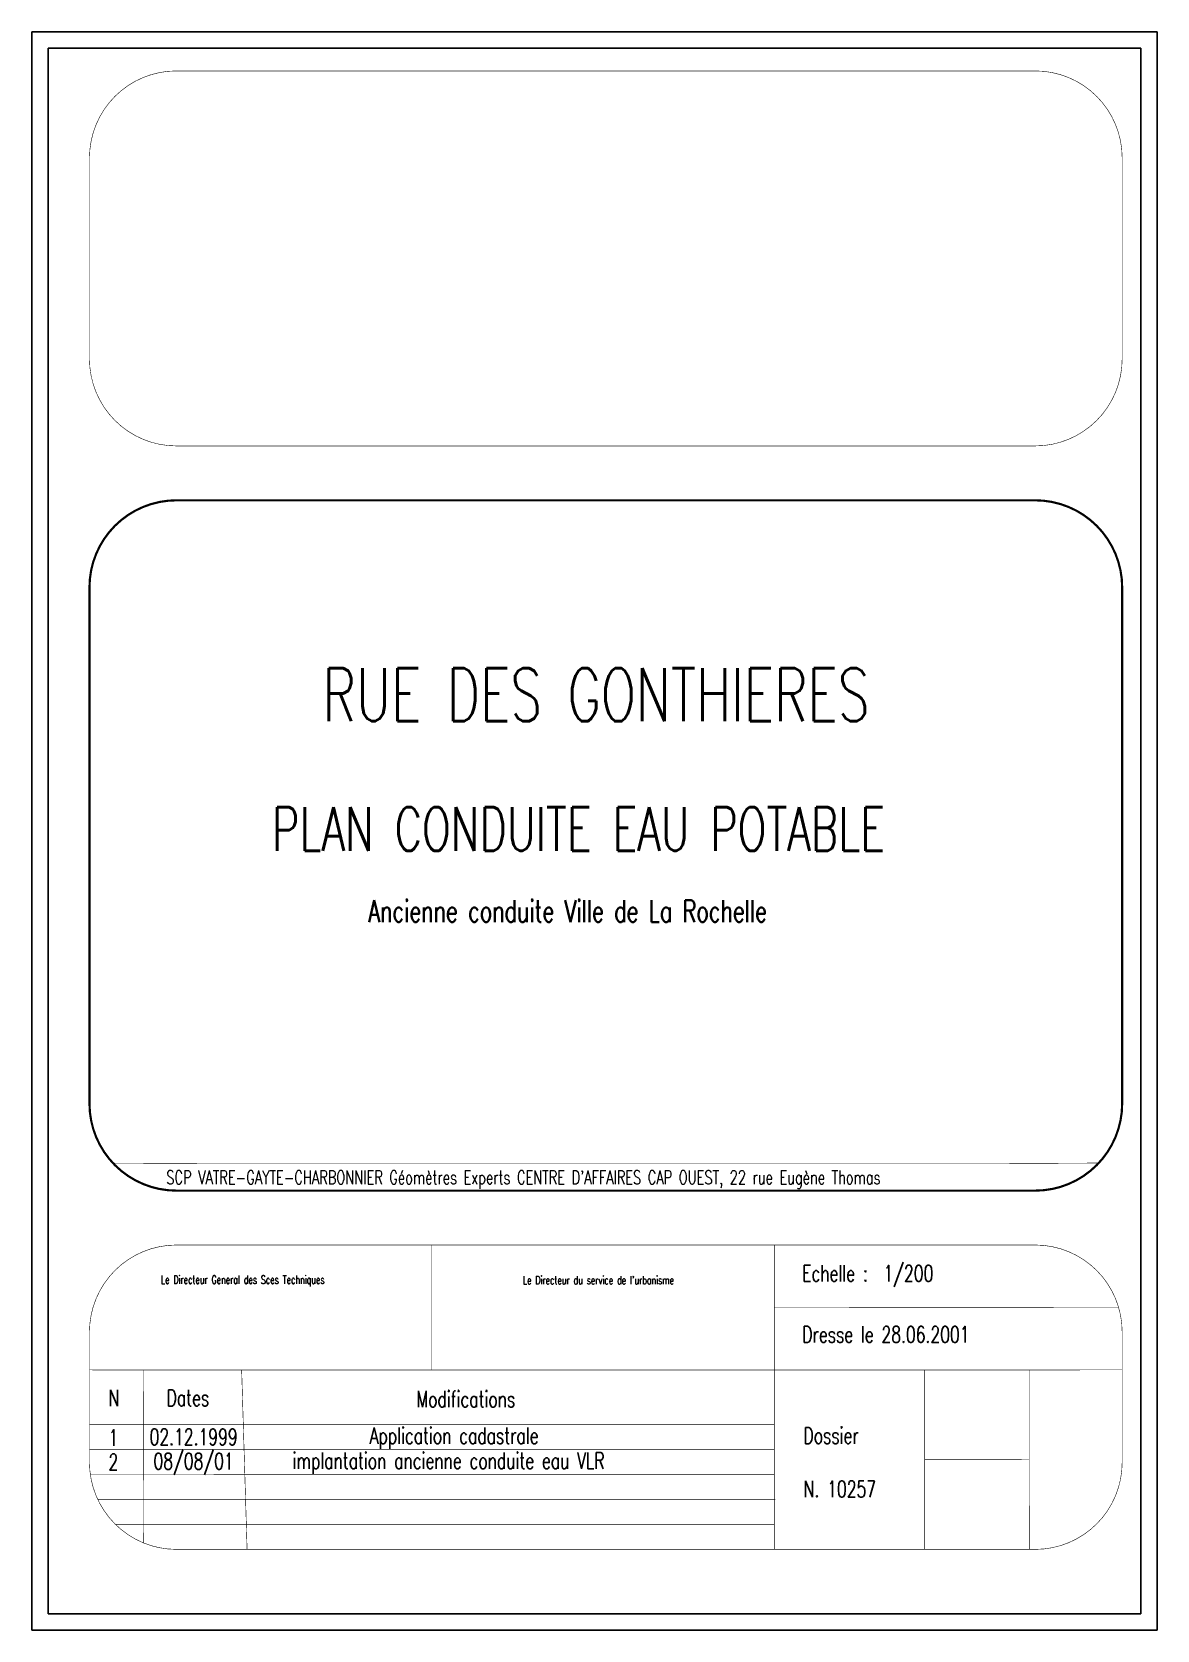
# Model space of a CAD drawing. Extents: x 329973 to 330360, y 136304 to 136475.
# Drawn here: x 330258.7 to 330300.1, y 136331.9 to 136390.7 of the extents above; entities that cross this region are included whole.
import ezdxf
from ezdxf.enums import TextEntityAlignment as Align

# ---------------------------------------------------------------- set-up
doc = ezdxf.new("R2010")
doc.units = 0
for name, color, linetype in [('TOP$JAUNE', 7, 'Continuous'), ('TOP$TEXTE', 7, 'Continuous'), ('TOP$TOPO', 7, 'Continuous'), ('TOP$TXTEP', 7, 'Continuous')]:
    doc.layers.add(name, color=color, linetype=linetype)
doc.styles.add('EC10', font='SIMPLEX', dxfattribs={"height": 10})
doc.styles.add('EC2', font='COMPLEX', dxfattribs={"width": 0.7, "height": 0.3})
doc.styles.add('EC4', font='SIMPLEX', dxfattribs={"height": 10})
doc.styles.add('EC5', font='COMPLEX', dxfattribs={"width": 0.7, "height": 0.6})
doc.styles.add('EC7', font='SIMPLEX', dxfattribs={"height": 10})

msp = doc.modelspace()

# ---------------------------------------------------------------- linework, layer by layer
at = {"layer": 'TOP$JAUNE'}
for points, const_width in [([(330260.826, 136378.677), (330260.826, 136386.078), (330260.842, 136386.391), (330260.888, 136386.702), (330260.964, 136387.006), (330261.07, 136387.302), (330261.204, 136387.586), (330261.365, 136387.855), (330261.553, 136388.108), (330261.763, 136388.34), (330261.996, 136388.551), (330262.248, 136388.738), (330262.518, 136388.9), (330262.802, 136389.034), (330263.097, 136389.14), (330263.402, 136389.216), (330263.713, 136389.262), (330264.026, 136389.277), (330295.626, 136389.277), (330295.94, 136389.262), (330296.251, 136389.216), (330296.555, 136389.14), (330296.851, 136389.034), (330297.135, 136388.9), (330297.404, 136388.738), (330297.656, 136388.551), (330297.889, 136388.34), (330298.1, 136388.108), (330298.287, 136387.855), (330298.448, 136387.586), (330298.583, 136387.302), (330298.688, 136387.006), (330298.765, 136386.702), (330298.811, 136386.391), (330298.826, 136386.078), (330298.826, 136378.677), (330298.811, 136378.364), (330298.765, 136378.053), (330298.688, 136377.749), (330298.583, 136377.453), (330298.448, 136377.169), (330298.287, 136376.9), (330298.1, 136376.647), (330297.889, 136376.415), (330297.656, 136376.204), (330297.404, 136376.017), (330297.135, 136375.855), (330296.851, 136375.721), (330296.555, 136375.615), (330296.251, 136375.539), (330295.94, 136375.493), (330295.626, 136375.478), (330264.026, 136375.478), (330263.713, 136375.493), (330263.402, 136375.539), (330263.097, 136375.615), (330262.802, 136375.721), (330262.518, 136375.855), (330262.248, 136376.017), (330261.996, 136376.204), (330261.763, 136376.415), (330261.553, 136376.647), (330261.365, 136376.9), (330261.204, 136377.169), (330261.07, 136377.453), (330260.964, 136377.749), (330260.888, 136378.053), (330260.842, 136378.364), (330260.826, 136378.677)], 0.02), ([(330260.826, 136351.277), (330260.826, 136370.277), (330260.842, 136370.591), (330260.888, 136370.902), (330260.964, 136371.206), (330261.07, 136371.502), (330261.204, 136371.786), (330261.365, 136372.055), (330261.553, 136372.308), (330261.763, 136372.54), (330261.996, 136372.751), (330262.248, 136372.938), (330262.518, 136373.1), (330262.802, 136373.234), (330263.097, 136373.34), (330263.402, 136373.416), (330263.713, 136373.462), (330264.026, 136373.478), (330295.626, 136373.478), (330295.94, 136373.462), (330296.251, 136373.416), (330296.555, 136373.34), (330296.851, 136373.234), (330297.135, 136373.1), (330297.404, 136372.938), (330297.656, 136372.751), (330297.889, 136372.54), (330298.1, 136372.308), (330298.287, 136372.055), (330298.448, 136371.786), (330298.583, 136371.502), (330298.688, 136371.206), (330298.765, 136370.902), (330298.811, 136370.591), (330298.826, 136370.277), (330298.826, 136351.277), (330298.811, 136350.964), (330298.765, 136350.653), (330298.688, 136350.349), (330298.583, 136350.053), (330298.448, 136349.769), (330298.287, 136349.5), (330298.1, 136349.247), (330297.889, 136349.015), (330297.656, 136348.804), (330297.404, 136348.617), (330297.135, 136348.455), (330296.851, 136348.321), (330296.555, 136348.215), (330296.251, 136348.139), (330295.94, 136348.093), (330295.626, 136348.078), (330264.026, 136348.078), (330263.713, 136348.093), (330263.402, 136348.139), (330263.097, 136348.215), (330262.802, 136348.321), (330262.518, 136348.455), (330262.248, 136348.617), (330261.996, 136348.804), (330261.763, 136349.015), (330261.553, 136349.247), (330261.365, 136349.5), (330261.204, 136349.769), (330261.07, 136350.053), (330260.964, 136350.349), (330260.888, 136350.653), (330260.842, 136350.964), (330260.826, 136351.277)], 0.08), ([(330261.774, 136349.09), (330261.691, 136349.092)], 0.02), ([(330297.964, 136349.093), (330297.898, 136349.092), (330294.626, 136349.078), (330288.426, 136349.078), (330268.826, 136349.078), (330264.826, 136349.078), (330261.774, 136349.09)], 0.02), ([(330264.026, 136346.078), (330295.626, 136346.078), (330295.94, 136346.062), (330296.251, 136346.016), (330296.555, 136345.94), (330296.851, 136345.834), (330297.135, 136345.7), (330297.404, 136345.538), (330297.656, 136345.351), (330297.889, 136345.14), (330298.1, 136344.908), (330298.287, 136344.655), (330298.448, 136344.386), (330298.583, 136344.102), (330298.688, 136343.806), (330298.765, 136343.502), (330298.811, 136343.191), (330298.826, 136342.878), (330298.826, 136338.078), (330298.811, 136337.764), (330298.765, 136337.453), (330298.688, 136337.149), (330298.583, 136336.853), (330298.448, 136336.569), (330298.287, 136336.3), (330298.1, 136336.047), (330297.889, 136335.815), (330297.656, 136335.604), (330297.404, 136335.417), (330297.135, 136335.255), (330296.851, 136335.121), (330296.555, 136335.015), (330296.251, 136334.939), (330295.94, 136334.893), (330295.626, 136334.878), (330264.026, 136334.878), (330263.713, 136334.893), (330263.402, 136334.939), (330263.097, 136335.015), (330262.802, 136335.121), (330262.518, 136335.255), (330262.248, 136335.417), (330261.996, 136335.604), (330261.763, 136335.815), (330261.553, 136336.047), (330261.365, 136336.3), (330261.204, 136336.569), (330261.07, 136336.853), (330260.964, 136337.149), (330260.888, 136337.453), (330260.842, 136337.764), (330260.826, 136338.078), (330260.826, 136342.878), (330260.842, 136343.191), (330260.888, 136343.502), (330260.964, 136343.806), (330261.07, 136344.102), (330261.204, 136344.386), (330261.365, 136344.655), (330261.553, 136344.908), (330261.763, 136345.14), (330261.996, 136345.351), (330262.248, 136345.538), (330262.518, 136345.7), (330262.802, 136345.834), (330263.097, 136345.94), (330263.402, 136346.016), (330263.713, 136346.062), (330264.026, 136346.078)], 0.02), ([(330273.426, 136346.078), (330273.426, 136341.478)], 0.02), ([(330286.026, 136334.878), (330286.026, 136346.078)], 0.02), ([(330286.026, 136343.777), (330298.693, 136343.79)], 0.02), ([(330262.826, 136341.478), (330260.821, 136341.482)], 0.02), ([(330262.826, 136341.478), (330262.811, 136335.117)], 0.02), ([(330262.826, 136341.478), (330266.426, 136341.478), (330294.626, 136341.478)], 0.02), ([(330266.426, 136341.478), (330266.626, 136334.878)], 0.02), ([(330291.557, 136341.478), (330291.557, 136334.878)], 0.02), ([(330294.626, 136341.478), (330298.826, 136341.484)], 0.02), ([(330295.404, 136341.479), (330295.404, 136338.179), (330295.409, 136334.886)], 0.02), ([(330286.026, 136339.478), (330260.826, 136339.478)], 0.02), ([(330286.026, 136338.557), (330260.826, 136338.557)], 0.02), ([(330291.557, 136338.177), (330295.404, 136338.183)], 0.02), ([(330260.856, 136337.644), (330286.026, 136337.638)], 0.02), ([(330261.13, 136336.717), (330286.066, 136336.717)], 0.02), ([(330261.781, 136335.797), (330286.026, 136335.797)], 0.02)]:
    msp.add_lwpolyline(points, dxfattribs=dict(at, const_width=const_width))
for points in [[(330264.026, 136348.078), (330295.664, 136348.078)], [(330264.026, 136348.078), (330295.628, 136348.078)]]:
    msp.add_lwpolyline(points, dxfattribs=at)
at = {"layer": 'TOP$TOPO'}
for points in [[(330300.11, 136390.71), (330300.11, 136331.91), (330258.71, 136331.91)], [(330258.71, 136331.91), (330258.71, 136390.71), (330300.11, 136390.71)], [(330299.51, 136390.11), (330299.51, 136332.51), (330259.31, 136332.51)], [(330259.31, 136332.51), (330259.31, 136390.11), (330299.51, 136390.11)]]:
    msp.add_lwpolyline(points, dxfattribs=at)

# ---------------------------------------------------------------- texts
at = {"layer": 'TOP$TEXTE', "style": 'EC2', "width": 0.7}
msp.add_text("Le Directeur du service de l'urbanisme", height=0.3, dxfattribs=at).set_placement((330282.336, 136344.636), align=Align.RIGHT)
at = {"layer": 'TOP$TXTEP', "width": 0.7}
for s, height, style, p in [('RUE DES GONTHIERES', 1.95, 'EC7', (330279.468, 136365.351)), ('PLAN CONDUITE EAU POTABLE', 1.6, 'EC10', (330278.825, 136360.584, -999)), ('Ancienne conduite Ville de La Rochelle', 0.8, 'EC10', (330278.42, 136357.961, -499.5)), ('02.12.1999', 0.6, 'EC5', (330264.658, 136338.715)), ('08/08/01', 0.6, 'EC5', (330264.658, 136337.821))]:
    msp.add_text(s, height=height, dxfattribs=dict(at, style=style)).set_placement(p, align=Align.CENTER)
for s, height, style, p in [("SCP VATRE-GAYTE-CHARBONNIER Géomètres Experts CENTRE D'AFFAIRES CAP OUEST, 22 rue Eugène Thomas", 0.5, 'EC4', (330263.654, 136348.315)), ('Echelle :  1/200', 0.6, 'EC5', (330287.054, 136344.735)), ('Le Directeur General des Sces Techniques', 0.3, 'EC2', (330263.454, 136344.652)), ('Dresse le 28.06.2001', 0.6, 'EC5', (330287.054, 136342.485)), ('N', 0.6, 'EC5', (330261.528, 136340.15)), ('Dates', 0.6, 'EC5', (330263.666, 136340.15)), ('Modifications', 0.6, 'EC5', (330272.859, 136340.108)), ('1', 0.6, 'EC5', (330261.526, 136338.684)), ('Application cadastrale', 0.6, 'EC5', (330271.14, 136338.763)), ('Dossier', 0.6, 'EC5', (330287.099, 136338.765)), ('2', 0.6, 'EC5', (330261.526, 136337.789)), ('implantation ancienne conduite eau VLR', 0.6, 'EC5', (330268.297, 136337.842)), ('N. 10257', 0.6, 'EC5', (330287.107, 136336.799))]:
    msp.add_text(s, height=height, dxfattribs=dict(at, style=style)).set_placement(p)

doc.saveas('drawing.dxf')
